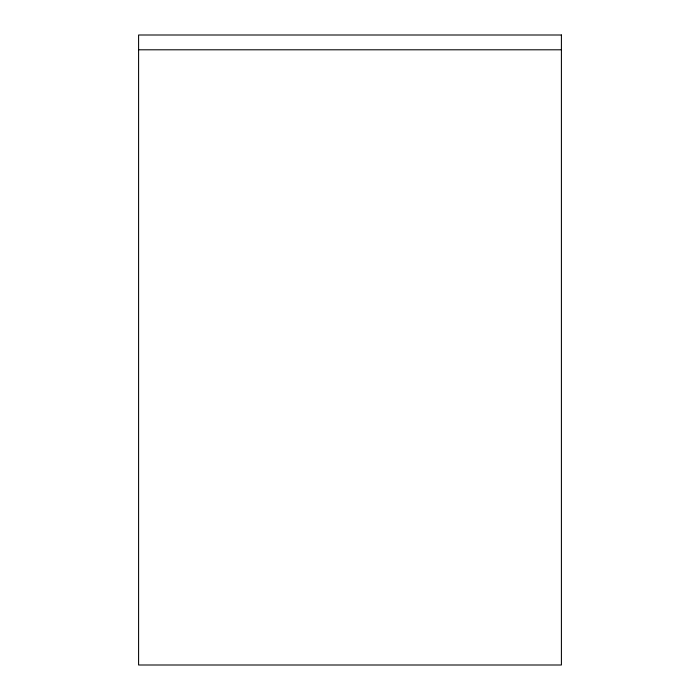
<?xml version="1.0" encoding="UTF-8"?>
<svg xmlns="http://www.w3.org/2000/svg" width="700" height="700" viewBox="0 0 700 700"><rect width="100%" height="100%" fill="white"/><g stroke="black" fill="none" stroke-linecap="round" stroke-linejoin="round"><path stroke-width="1.05" d="M138.591 49.796L561.409 49.796M561.409 35L138.591 35L138.591 665L561.409 665L561.409 35"/></g></svg>
